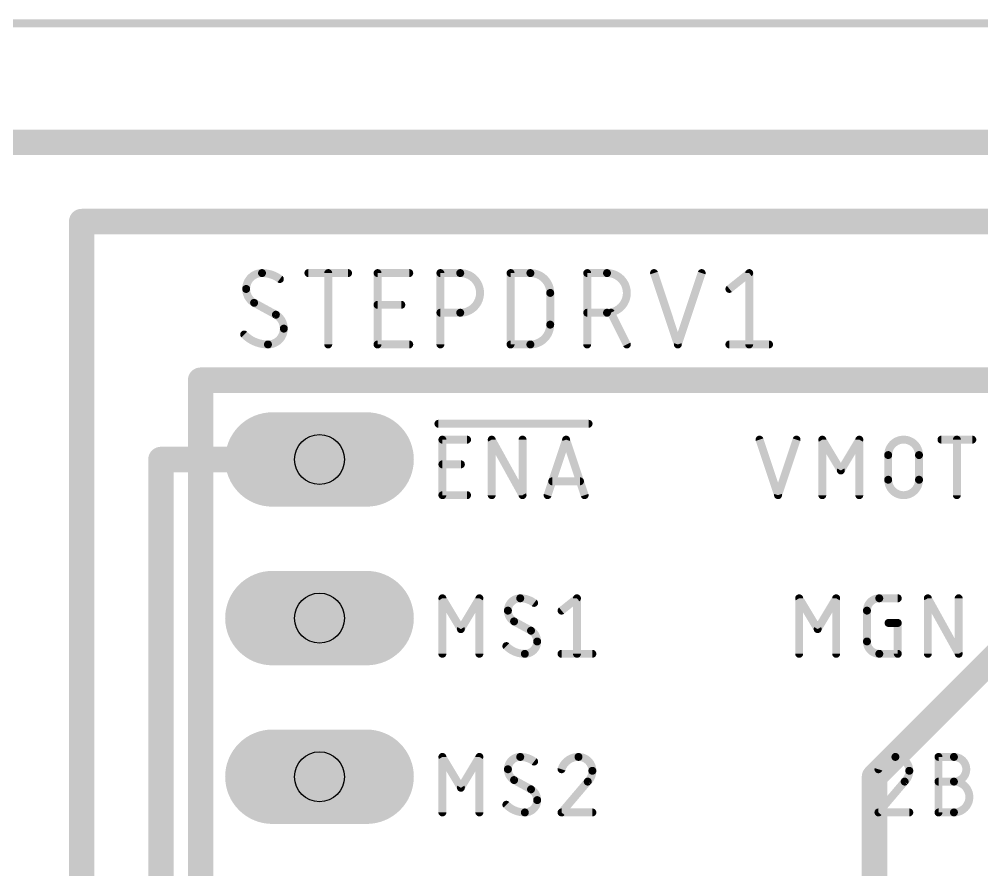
# Model space of a CAD drawing. Extents: x -0.44 to 7.02, y -0.01 to 4.84.
# Drawn here: x 1.611 to 2.218, y 2.391 to 2.927 of the extents above; entities that cross this region are included whole.
import ezdxf

# ---------------------------------------------------------------- set-up
doc = ezdxf.new("R2010")
doc.units = 0
for name, color, linetype in [('1', 12, 'CONTINUOUS'), ('17', 110, 'CONTINUOUS'), ('21', 253, 'CONTINUOUS'), ('25', 253, 'CONTINUOUS'), ('29', 253, 'CONTINUOUS'), ('30', 253, 'CONTINUOUS'), ('44', 253, 'CONTINUOUS')]:
    doc.layers.add(name, color=color, linetype=linetype)

# ---------------------------------------------------------------- blocks, each defined once
blk = doc.blocks.new('LONGP100')
at = {"const_width": 1}
blk.add_lwpolyline([(-0.5, 0), (0.5, 0)], dxfattribs=at)
at = {"const_width": 0.5}
for points in [[(-0.5, 0.25, 1), (-0.5, -0.25)], [(0.5, -0.25, 1), (0.5, 0.25)]]:
    blk.add_lwpolyline(points, format="xyb", dxfattribs=at)

msp = doc.modelspace()

# ---------------------------------------------------------------- linework, layer by layer
at = {"layer": '1', "const_width": 0.016}
for points in [[(1.55, 2.85), (2.3, 2.85)], [(1.65, 2.8), (2.35, 2.8)], [(1.65, 2.1), (1.65, 2.8)], [(1.8, 2.65), (1.7, 2.65)], [(1.7, 2.65), (1.7, 2.07)], [(2.25, 2.55), (2.15, 2.45)], [(2.15, 2.45), (2.15, 2.1)]]:
    msp.add_lwpolyline(points, dxfattribs=at)
at = {"layer": '1', "const_width": 0.008}
for points in [[(1.65, 2.804, 1), (1.65, 2.796)], [(1.654, 2.8, 1), (1.646, 2.8)], [(1.7, 2.654, 1), (1.7, 2.646)], [(1.704, 2.65, 1), (1.696, 2.65)], [(1.8, 2.646, 1), (1.8, 2.654)], [(2.154, 2.45, 1), (2.146, 2.45)], [(2.147172, 2.452828, 1), (2.152828, 2.447172)]]:
    msp.add_lwpolyline(points, format="xyb", dxfattribs=at)
at = {"layer": '21'}
for points, const_width in [([(2.275, 2.925), (1.45, 2.925)], 0.005), ([(1.725, 2.7), (2.375, 2.7)], 0.016), ([(1.725, 1.9), (1.725, 2.7)], 0.016), ([(1.875, 2.6725), (1.969697, 2.6725)], 0.005), ([(1.8775, 2.6275), (1.8775, 2.6625)], 0.005), ([(1.8775, 2.6625), (1.893055, 2.6625)], 0.005), ([(1.908609, 2.6275), (1.908609, 2.6625)], 0.005), ([(1.908609, 2.6625), (1.928053, 2.6275)], 0.005), ([(1.928053, 2.6275), (1.928053, 2.6625)], 0.005), ([(1.943864, 2.6275), (1.955531, 2.6625)], 0.005), ([(1.955531, 2.6625), (1.967197, 2.6275)], 0.005), ([(2.0775, 2.6625), (2.089167, 2.6275)], 0.005), ([(2.089167, 2.6275), (2.100833, 2.6625)], 0.005), ([(2.1171, 2.6275), (2.1171, 2.6625)], 0.005), ([(2.1171, 2.6625), (2.128766, 2.643055)], 0.005), ([(2.128766, 2.643055), (2.140433, 2.6625)], 0.005), ([(2.140433, 2.6625), (2.140433, 2.6275)], 0.005), ([(2.192244, 2.6625), (2.211689, 2.6625)], 0.005), ([(2.201966, 2.6275), (2.201966, 2.6625)], 0.005), ([(2.158644, 2.637222), (2.158644, 2.652778)], 0.005), ([(2.178089, 2.652778), (2.178089, 2.637222)], 0.005), ([(1.8775, 2.646944), (1.889167, 2.646944)], 0.005), ([(1.964281, 2.63625), (1.946781, 2.63625)], 0.005), ([(1.893055, 2.6275), (1.8775, 2.6275)], 0.005), ([(1.8775, 2.5275), (1.8775, 2.5625)], 0.005), ([(1.8775, 2.5625), (1.889167, 2.543055)], 0.005), ([(1.889167, 2.543055), (1.900833, 2.5625)], 0.005), ([(1.900833, 2.5625), (1.900833, 2.5275)], 0.005), ([(1.952644, 2.554722), (1.962367, 2.5625)], 0.005), ([(1.962367, 2.5625), (1.962367, 2.5275)], 0.005), ([(2.1025, 2.5275), (2.1025, 2.5625)], 0.005), ([(2.1025, 2.5625), (2.114167, 2.543055)], 0.005), ([(2.114167, 2.543055), (2.125833, 2.5625)], 0.005), ([(2.125833, 2.5625), (2.125833, 2.5275)], 0.005), ([(2.153022, 2.5625), (2.164689, 2.5625)], 0.005), ([(2.183644, 2.5275), (2.183644, 2.5625)], 0.005), ([(2.183644, 2.5625), (2.203089, 2.5275)], 0.005), ([(2.203089, 2.5275), (2.203089, 2.5625)], 0.005), ([(2.145244, 2.535278), (2.145244, 2.554722)], 0.005), ([(1.9334, 2.542083), (1.922705, 2.547917)], 0.005), ([(2.158855, 2.546944), (2.164689, 2.546944)], 0.005), ([(2.164689, 2.546944), (2.164689, 2.5275)], 0.005), ([(1.952644, 2.5275), (1.972089, 2.5275)], 0.005), ([(2.164689, 2.5275), (2.153022, 2.5275)], 0.005), ([(1.8775, 2.4275), (1.8775, 2.4625)], 0.005), ([(1.8775, 2.4625), (1.889167, 2.443055)], 0.005), ([(1.889167, 2.443055), (1.900833, 2.4625)], 0.005), ([(1.900833, 2.4625), (1.900833, 2.4275)], 0.005), ([(2.190383, 2.4275), (2.190383, 2.4625)], 0.005), ([(2.190383, 2.4625), (2.200105, 2.4625)], 0.005), ([(1.9334, 2.442083), (1.922705, 2.447917)], 0.005), ([(1.969172, 2.446944), (1.952644, 2.4275)], 0.005), ([(2.169028, 2.446944), (2.1525, 2.4275)], 0.005), ([(2.190383, 2.446944), (2.200105, 2.446944)], 0.005), ([(1.952644, 2.4275), (1.972089, 2.4275)], 0.005), ([(2.1525, 2.4275), (2.171944, 2.4275)], 0.005), ([(2.200105, 2.4275), (2.190383, 2.4275)], 0.005)]:
    msp.add_lwpolyline(points, dxfattribs=dict(at, const_width=const_width))
for points, const_width in [([(1.725, 2.704, 1), (1.725, 2.696)], 0.008), ([(1.729, 2.7, 1), (1.721, 2.7)], 0.008), ([(1.875, 2.67375, 1), (1.875, 2.67125)], 0.0025), ([(1.969697, 2.67125, 1), (1.969697, 2.67375)], 0.0025), ([(1.87875, 2.6625, 1), (1.87625, 2.6625)], 0.0025), ([(1.8775, 2.66375, 1), (1.8775, 2.66125)], 0.0025), ([(1.893055, 2.66125, 1), (1.893055, 2.66375)], 0.0025), ([(1.909859, 2.6625, 1), (1.907359, 2.6625)], 0.0025), ([(1.909701, 2.663107, 1), (1.907516, 2.661893)], 0.0025), ([(1.929303, 2.6625, 1), (1.926803, 2.6625)], 0.0025), ([(1.956717, 2.662895, 1), (1.954345, 2.662105)], 0.0025), ([(1.956717, 2.662105, 1), (1.954345, 2.662895)], 0.0025), ([(2.078686, 2.662895, 1), (2.076314, 2.662105)], 0.0025), ([(2.102019, 2.662105, 1), (2.099647, 2.662895)], 0.0025), ([(2.11835, 2.6625, 1), (2.11585, 2.6625)], 0.0025), ([(2.118172, 2.663143, 1), (2.116028, 2.661857)], 0.0025), ([(2.141683, 2.6625, 1), (2.139183, 2.6625)], 0.0025), ([(2.141505, 2.661857, 1), (2.139361, 2.663143)], 0.0025), ([(2.178089, 2.652778, 1), (2.158644, 2.652778)], 0.005), ([(2.192244, 2.66375, 1), (2.192244, 2.66125)], 0.0025), ([(2.203216, 2.6625, 1), (2.200716, 2.6625)], 0.0025), ([(2.211689, 2.66125, 1), (2.211689, 2.66375)], 0.0025), ([(2.159894, 2.652778, 1), (2.157394, 2.652778)], 0.0025), ([(2.157394, 2.652778, 1), (2.159894, 2.652778)], 0.0025), ([(2.179339, 2.652778, 1), (2.176839, 2.652778)], 0.0025), ([(2.176839, 2.652778, 1), (2.179339, 2.652778)], 0.0025), ([(1.8775, 2.648194, 1), (1.8775, 2.645694)], 0.0025), ([(1.889167, 2.645694, 1), (1.889167, 2.648194)], 0.0025), ([(2.127695, 2.643699, 1), (2.129838, 2.642412)], 0.0025), ([(2.127695, 2.642412, 1), (2.129838, 2.643699)], 0.0025), ([(1.946781, 2.6375, 1), (1.946781, 2.635)], 0.0025), ([(1.964281, 2.635, 1), (1.964281, 2.6375)], 0.0025), ([(2.158644, 2.637222, 1), (2.178089, 2.637222)], 0.005), ([(2.159894, 2.637222, 1), (2.157394, 2.637222)], 0.0025), ([(2.157394, 2.637222, 1), (2.159894, 2.637222)], 0.0025), ([(2.179339, 2.637222, 1), (2.176839, 2.637222)], 0.0025), ([(2.176839, 2.637222, 1), (2.179339, 2.637222)], 0.0025), ([(1.8775, 2.62875, 1), (1.8775, 2.62625)], 0.0025), ([(1.87625, 2.6275, 1), (1.87875, 2.6275)], 0.0025), ([(1.893055, 2.62625, 1), (1.893055, 2.62875)], 0.0025), ([(1.907359, 2.6275, 1), (1.909859, 2.6275)], 0.0025), ([(1.926803, 2.6275, 1), (1.929303, 2.6275)], 0.0025), ([(1.92696, 2.626893, 1), (1.929146, 2.628107)], 0.0025), ([(1.942678, 2.627895, 1), (1.94505, 2.627105)], 0.0025), ([(1.966012, 2.627105, 1), (1.968383, 2.627895)], 0.0025), ([(2.087981, 2.627895, 1), (2.090352, 2.627105)], 0.0025), ([(2.087981, 2.627105, 1), (2.090352, 2.627895)], 0.0025), ([(2.11585, 2.6275, 1), (2.11835, 2.6275)], 0.0025), ([(2.139183, 2.6275, 1), (2.141683, 2.6275)], 0.0025), ([(2.200716, 2.6275, 1), (2.203216, 2.6275)], 0.0025), ([(1.87875, 2.5625, 1), (1.87625, 2.5625)], 0.0025), ([(1.878572, 2.563143, 1), (1.876428, 2.561857)], 0.0025), ([(1.902083, 2.5625, 1), (1.899583, 2.5625)], 0.0025), ([(1.901905, 2.561857, 1), (1.899761, 2.563143)], 0.0025), ([(1.926594, 2.5625, 0.414214), (1.918817, 2.554722)], 0.005), ([(1.935344, 2.559583, 0.162279), (1.926594, 2.5625)], 0.005), ([(1.926594, 2.56375, 1), (1.926594, 2.56125)], 0.0025), ([(1.926594, 2.56125, 1), (1.926594, 2.56375)], 0.0025), ([(1.934594, 2.558583, 1), (1.936094, 2.560583)], 0.0025), ([(1.963617, 2.5625, 1), (1.961117, 2.5625)], 0.0025), ([(1.963147, 2.561524, 1), (1.961586, 2.563476)], 0.0025), ([(2.10375, 2.5625, 1), (2.10125, 2.5625)], 0.0025), ([(2.103572, 2.563143, 1), (2.101428, 2.561857)], 0.0025), ([(2.127083, 2.5625, 1), (2.124583, 2.5625)], 0.0025), ([(2.126905, 2.561857, 1), (2.124761, 2.563143)], 0.0025), ([(2.153022, 2.5625, 0.414209), (2.145244, 2.554722)], 0.005), ([(2.153022, 2.56375, 1), (2.153022, 2.56125)], 0.0025), ([(2.153022, 2.56125, 1), (2.153022, 2.56375)], 0.0025), ([(2.164689, 2.56125, 1), (2.164689, 2.56375)], 0.0025), ([(2.184894, 2.5625, 1), (2.182394, 2.5625)], 0.0025), ([(2.184737, 2.563107, 1), (2.182551, 2.561893)], 0.0025), ([(2.204339, 2.5625, 1), (2.201839, 2.5625)], 0.0025), ([(1.918817, 2.554722, 0.265564), (1.922705, 2.547917)], 0.005), ([(1.920067, 2.554722, 1), (1.917567, 2.554722)], 0.0025), ([(1.917567, 2.554722, 1), (1.920067, 2.554722)], 0.0025), ([(1.951863, 2.555698, 1), (1.953425, 2.553746)], 0.0025), ([(2.146494, 2.554722, 1), (2.143994, 2.554722)], 0.0025), ([(2.143994, 2.554722, 1), (2.146494, 2.554722)], 0.0025), ([(1.923304, 2.549014, 1), (1.922107, 2.546819)], 0.0025), ([(1.922071, 2.54684, 1), (1.92334, 2.548994)], 0.0025), ([(2.158855, 2.548194, 1), (2.158855, 2.545694)], 0.0025), ([(2.165939, 2.546944, 1), (2.163439, 2.546944)], 0.0025), ([(2.164689, 2.545694, 1), (2.164689, 2.548194)], 0.0025), ([(1.888095, 2.543699, 1), (1.890238, 2.542412)], 0.0025), ([(1.888095, 2.542412, 1), (1.890238, 2.543699)], 0.0025), ([(1.934034, 2.54316, 1), (1.932765, 2.541006)], 0.0025), ([(1.937289, 2.535278, 0.265561), (1.9334, 2.542083)], 0.005), ([(1.932801, 2.540986, 1), (1.933998, 2.543181)], 0.0025), ([(2.113095, 2.543699, 1), (2.115238, 2.542412)], 0.0025), ([(2.113095, 2.542412, 1), (2.115238, 2.543699)], 0.0025), ([(1.929511, 2.5275, 0.414218), (1.937289, 2.535278)], 0.005), ([(1.938539, 2.535278, 1), (1.936039, 2.535278)], 0.0025), ([(2.145244, 2.535278, 0.414214), (2.153022, 2.5275)], 0.005), ([(2.146494, 2.535278, 1), (2.143994, 2.535278)], 0.0025), ([(1.917844, 2.532361, 0.199993), (1.929511, 2.5275)], 0.005), ([(1.918732, 2.533241, 1), (1.916957, 2.531481)], 0.0025), ([(1.936039, 2.535278, 1), (1.938539, 2.535278)], 0.0025), ([(2.143994, 2.535278, 1), (2.146494, 2.535278)], 0.0025), ([(1.87625, 2.5275, 1), (1.87875, 2.5275)], 0.0025), ([(1.899583, 2.5275, 1), (1.902083, 2.5275)], 0.0025), ([(1.929511, 2.52875, 1), (1.929511, 2.52625)], 0.0025), ([(1.929511, 2.52625, 1), (1.929511, 2.52875)], 0.0025), ([(1.952644, 2.52875, 1), (1.952644, 2.52625)], 0.0025), ([(1.961117, 2.5275, 1), (1.963617, 2.5275)], 0.0025), ([(1.972089, 2.52625, 1), (1.972089, 2.52875)], 0.0025), ([(2.10125, 2.5275, 1), (2.10375, 2.5275)], 0.0025), ([(2.124583, 2.5275, 1), (2.127083, 2.5275)], 0.0025), ([(2.153022, 2.52875, 1), (2.153022, 2.52625)], 0.0025), ([(2.153022, 2.52625, 1), (2.153022, 2.52875)], 0.0025), ([(2.163439, 2.5275, 1), (2.165939, 2.5275)], 0.0025), ([(2.164689, 2.52625, 1), (2.164689, 2.52875)], 0.0025), ([(2.182394, 2.5275, 1), (2.184894, 2.5275)], 0.0025), ([(2.201839, 2.5275, 1), (2.204339, 2.5275)], 0.0025), ([(2.201996, 2.526893, 1), (2.204181, 2.528107)], 0.0025), ([(1.87875, 2.4625, 1), (1.87625, 2.4625)], 0.0025), ([(1.878572, 2.463143, 1), (1.876428, 2.461857)], 0.0025), ([(1.902083, 2.4625, 1), (1.899583, 2.4625)], 0.0025), ([(1.901905, 2.461857, 1), (1.899761, 2.463143)], 0.0025), ([(1.926594, 2.4625, 0.414214), (1.918817, 2.454722)], 0.005), ([(1.935344, 2.459583, 0.162279), (1.926594, 2.4625)], 0.005), ([(1.926594, 2.46375, 1), (1.926594, 2.46125)], 0.0025), ([(1.926594, 2.46125, 1), (1.926594, 2.46375)], 0.0025), ([(1.963339, 2.4625, 0.325185), (1.952644, 2.454722)], 0.005), ([(1.972089, 2.45375, 0.414214), (1.963339, 2.4625)], 0.005), ([(1.963339, 2.46375, 1), (1.963339, 2.46125)], 0.0025), ([(1.963339, 2.46125, 1), (1.963339, 2.46375)], 0.0025), ([(2.163194, 2.4625, 0.325185), (2.1525, 2.454722)], 0.005), ([(2.171944, 2.45375, 0.414214), (2.163194, 2.4625)], 0.005), ([(2.163194, 2.46375, 1), (2.163194, 2.46125)], 0.0025), ([(2.163194, 2.46125, 1), (2.163194, 2.46375)], 0.0025), ([(2.191633, 2.4625, 1), (2.189133, 2.4625)], 0.0025), ([(2.190383, 2.46375, 1), (2.190383, 2.46125)], 0.0025), ([(2.200105, 2.446944, 1), (2.200105, 2.4625)], 0.005), ([(2.200105, 2.46375, 1), (2.200105, 2.46125)], 0.0025), ([(2.200105, 2.46125, 1), (2.200105, 2.46375)], 0.0025), ([(1.934594, 2.458583, 1), (1.936094, 2.460583)], 0.0025), ([(1.918817, 2.454722, 0.265564), (1.922705, 2.447917)], 0.005), ([(1.920067, 2.454722, 1), (1.917567, 2.454722)], 0.0025), ([(1.917567, 2.454722, 1), (1.920067, 2.454722)], 0.0025), ([(1.951455, 2.455107, 1), (1.953834, 2.454337)], 0.0025), ([(1.969172, 2.446944, 0.205257), (1.972089, 2.45375)], 0.005), ([(1.973339, 2.45375, 1), (1.970839, 2.45375)], 0.0025), ([(1.970839, 2.45375, 1), (1.973339, 2.45375)], 0.0025), ([(2.151311, 2.455107, 1), (2.153689, 2.454337)], 0.0025), ([(2.169028, 2.446944, 0.205257), (2.171944, 2.45375)], 0.005), ([(2.173194, 2.45375, 1), (2.170694, 2.45375)], 0.0025), ([(2.170694, 2.45375, 1), (2.173194, 2.45375)], 0.0025), ([(1.923304, 2.449014, 1), (1.922107, 2.446819)], 0.0025), ([(1.922071, 2.44684, 1), (1.92334, 2.448994)], 0.0025), ([(1.96831, 2.44785, 1), (1.970034, 2.446039)], 0.0025), ([(1.970124, 2.446135, 1), (1.96822, 2.447754)], 0.0025), ([(2.168166, 2.44785, 1), (2.16989, 2.446039)], 0.0025), ([(2.16998, 2.446135, 1), (2.168075, 2.447754)], 0.0025), ([(2.190383, 2.448194, 1), (2.190383, 2.445694)], 0.0025), ([(2.200105, 2.4275, 1), (2.200105, 2.446944)], 0.005), ([(2.200105, 2.448194, 1), (2.200105, 2.445694)], 0.0025), ([(2.200105, 2.448194, 1), (2.200105, 2.445694)], 0.0025), ([(2.200105, 2.445694, 1), (2.200105, 2.448194)], 0.0025), ([(1.888095, 2.443699, 1), (1.890238, 2.442412)], 0.0025), ([(1.888095, 2.442412, 1), (1.890238, 2.443699)], 0.0025), ([(1.934034, 2.44316, 1), (1.932765, 2.441006)], 0.0025), ([(1.937289, 2.435278, 0.265561), (1.9334, 2.442083)], 0.005), ([(1.932801, 2.440986, 1), (1.933998, 2.443181)], 0.0025), ([(1.917844, 2.432361, 0.199993), (1.929511, 2.4275)], 0.005), ([(1.918732, 2.433241, 1), (1.916957, 2.431481)], 0.0025), ([(1.929511, 2.4275, 0.414218), (1.937289, 2.435278)], 0.005), ([(1.938539, 2.435278, 1), (1.936039, 2.435278)], 0.0025), ([(1.936039, 2.435278, 1), (1.938539, 2.435278)], 0.0025), ([(1.87625, 2.4275, 1), (1.87875, 2.4275)], 0.0025), ([(1.899583, 2.4275, 1), (1.902083, 2.4275)], 0.0025), ([(1.929511, 2.42875, 1), (1.929511, 2.42625)], 0.0025), ([(1.929511, 2.42625, 1), (1.929511, 2.42875)], 0.0025), ([(1.952644, 2.42875, 1), (1.952644, 2.42625)], 0.0025), ([(1.951692, 2.42831, 1), (1.953597, 2.42669)], 0.0025), ([(1.972089, 2.42625, 1), (1.972089, 2.42875)], 0.0025), ([(2.1525, 2.42875, 1), (2.1525, 2.42625)], 0.0025), ([(2.151548, 2.42831, 1), (2.153452, 2.42669)], 0.0025), ([(2.171944, 2.42625, 1), (2.171944, 2.42875)], 0.0025), ([(2.190383, 2.42875, 1), (2.190383, 2.42625)], 0.0025), ([(2.189133, 2.4275, 1), (2.191633, 2.4275)], 0.0025), ([(2.200105, 2.42875, 1), (2.200105, 2.42625)], 0.0025), ([(2.200105, 2.42625, 1), (2.200105, 2.42875)], 0.0025)]:
    msp.add_lwpolyline(points, format="xyb", dxfattribs=dict(at, const_width=const_width))
at = {"layer": '25'}
for points, const_width in [([(1.76375, 2.7675, 0.414214), (1.75375, 2.7575)], 0.005), ([(1.775, 2.76375, 0.162278), (1.76375, 2.7675)], 0.005), ([(1.76375, 2.76875, 1), (1.76375, 2.76625)], 0.0025), ([(1.76375, 2.76625, 1), (1.76375, 2.76875)], 0.0025), ([(1.793, 2.76875, 1), (1.793, 2.76625)], 0.0025), ([(1.80675, 2.7675, 1), (1.80425, 2.7675)], 0.0025), ([(1.818, 2.76625, 1), (1.818, 2.76875)], 0.0025), ([(1.83785, 2.7675, 1), (1.83535, 2.7675)], 0.0025), ([(1.8366, 2.76875, 1), (1.8366, 2.76625)], 0.0025), ([(1.8566, 2.76625, 1), (1.8566, 2.76875)], 0.0025), ([(1.8775, 2.7675, 1), (1.875, 2.7675)], 0.0025), ([(1.87625, 2.76875, 1), (1.87625, 2.76625)], 0.0025), ([(1.88875, 2.7425, 1), (1.88875, 2.7675)], 0.005), ([(1.88875, 2.76875, 1), (1.88875, 2.76625)], 0.0025), ([(1.88875, 2.76625, 1), (1.88875, 2.76875)], 0.0025), ([(1.92175, 2.7675, 1), (1.91925, 2.7675)], 0.0025), ([(1.9205, 2.76875, 1), (1.9205, 2.76625)], 0.0025), ([(1.9455, 2.755, 0.414214), (1.933, 2.7675)], 0.005), ([(1.933, 2.76875, 1), (1.933, 2.76625)], 0.0025), ([(1.933, 2.76625, 1), (1.933, 2.76875)], 0.0025), ([(1.970076, 2.7675, 1), (1.967576, 2.7675)], 0.0025), ([(1.968826, 2.76875, 1), (1.968826, 2.76625)], 0.0025), ([(1.981326, 2.7425, 1), (1.981326, 2.7675)], 0.005), ([(1.981326, 2.76875, 1), (1.981326, 2.76625)], 0.0025), ([(1.981326, 2.76625, 1), (1.981326, 2.76875)], 0.0025), ([(2.012186, 2.767895, 1), (2.009814, 2.767105)], 0.0025), ([(2.042186, 2.767105, 1), (2.039814, 2.767895)], 0.0025), ([(2.07225, 2.7675, 1), (2.06975, 2.7675)], 0.0025), ([(2.071781, 2.766524, 1), (2.070219, 2.768476)], 0.0025), ([(1.77425, 2.76275, 1), (1.77575, 2.76475)], 0.0025), ([(1.75375, 2.7575, 0.265564), (1.75875, 2.74875)], 0.005), ([(1.755, 2.7575, 1), (1.7525, 2.7575)], 0.0025), ([(1.7525, 2.7575, 1), (1.755, 2.7575)], 0.0025), ([(1.94675, 2.755, 1), (1.94425, 2.755)], 0.0025), ([(1.94425, 2.755, 1), (1.94675, 2.755)], 0.0025), ([(2.057719, 2.758476, 1), (2.059281, 2.756524)], 0.0025), ([(1.759349, 2.749847, 1), (1.758151, 2.747653)], 0.0025), ([(1.758115, 2.747673, 1), (1.759385, 2.749827)], 0.0025), ([(1.8366, 2.74875, 1), (1.8366, 2.74625)], 0.0025), ([(1.8516, 2.74625, 1), (1.8516, 2.74875)], 0.0025), ([(1.7775, 2.7325, 0.265564), (1.7725, 2.74125)], 0.005), ([(1.773135, 2.742327, 1), (1.771865, 2.740173)], 0.0025), ([(1.87625, 2.74375, 1), (1.87625, 2.74125)], 0.0025), ([(1.88875, 2.74375, 1), (1.88875, 2.74125)], 0.0025), ([(1.88875, 2.74125, 1), (1.88875, 2.74375)], 0.0025), ([(1.968826, 2.74375, 1), (1.968826, 2.74125)], 0.0025), ([(1.981326, 2.74375, 1), (1.981326, 2.74125)], 0.0025), ([(1.981326, 2.74125, 1), (1.981326, 2.74375)], 0.0025), ([(1.984944, 2.743059, 1), (1.982708, 2.741941)], 0.0025), ([(1.771901, 2.740153, 1), (1.773099, 2.742347)], 0.0025), ([(1.7675, 2.7225, 0.414214), (1.7775, 2.7325)], 0.005), ([(1.77875, 2.7325, 1), (1.77625, 2.7325)], 0.0025), ([(1.77625, 2.7325, 1), (1.77875, 2.7325)], 0.0025), ([(1.933, 2.7225, 0.414214), (1.9455, 2.735)], 0.005), ([(1.94675, 2.735, 1), (1.94425, 2.735)], 0.0025), ([(1.94425, 2.735, 1), (1.94675, 2.735)], 0.0025), ([(1.7525, 2.72875, 0.2), (1.7675, 2.7225)], 0.005), ([(1.753388, 2.72963, 1), (1.751612, 2.72787)], 0.0025), ([(1.7675, 2.72375, 1), (1.7675, 2.72125)], 0.0025), ([(1.7675, 2.72125, 1), (1.7675, 2.72375)], 0.0025), ([(1.80425, 2.7225, 1), (1.80675, 2.7225)], 0.0025), ([(1.8366, 2.72375, 1), (1.8366, 2.72125)], 0.0025), ([(1.83535, 2.7225, 1), (1.83785, 2.7225)], 0.0025), ([(1.8566, 2.72125, 1), (1.8566, 2.72375)], 0.0025), ([(1.875, 2.7225, 1), (1.8775, 2.7225)], 0.0025), ([(1.9205, 2.72375, 1), (1.9205, 2.72125)], 0.0025), ([(1.91925, 2.7225, 1), (1.92175, 2.7225)], 0.0025), ([(1.933, 2.72375, 1), (1.933, 2.72125)], 0.0025), ([(1.933, 2.72125, 1), (1.933, 2.72375)], 0.0025), ([(1.967576, 2.7225, 1), (1.970076, 2.7225)], 0.0025), ([(1.992708, 2.721941, 1), (1.994944, 2.723059)], 0.0025), ([(2.024814, 2.722895, 1), (2.027186, 2.722105)], 0.0025), ([(2.024814, 2.722105, 1), (2.027186, 2.722895)], 0.0025), ([(2.0585, 2.72375, 1), (2.0585, 2.72125)], 0.0025), ([(2.06975, 2.7225, 1), (2.07225, 2.7225)], 0.0025), ([(2.0835, 2.72125, 1), (2.0835, 2.72375)], 0.0025)]:
    msp.add_lwpolyline(points, format="xyb", dxfattribs=dict(at, const_width=const_width))
at = {"layer": '25', "const_width": 0.005}
for points in [[(1.793, 2.7675), (1.818, 2.7675)], [(1.8055, 2.7225), (1.8055, 2.7675)], [(1.8366, 2.7225), (1.8366, 2.7675)], [(1.8366, 2.7675), (1.8566, 2.7675)], [(1.87625, 2.7225), (1.87625, 2.7675)], [(1.87625, 2.7675), (1.88875, 2.7675)], [(1.9205, 2.7225), (1.9205, 2.7675)], [(1.9205, 2.7675), (1.933, 2.7675)], [(1.968826, 2.7225), (1.968826, 2.7675)], [(1.968826, 2.7675), (1.981326, 2.7675)], [(2.011, 2.7675), (2.026, 2.7225)], [(2.026, 2.7225), (2.041, 2.7675)], [(2.0585, 2.7575), (2.071, 2.7675)], [(2.071, 2.7675), (2.071, 2.7225)], [(1.9455, 2.755), (1.9455, 2.735)], [(1.7725, 2.74125), (1.75875, 2.74875)], [(1.8366, 2.7475), (1.8516, 2.7475)], [(1.88875, 2.7425), (1.87625, 2.7425)], [(1.981326, 2.7425), (1.968826, 2.7425)], [(1.993826, 2.7225), (1.983826, 2.7425)], [(1.8566, 2.7225), (1.8366, 2.7225)], [(1.933, 2.7225), (1.9205, 2.7225)], [(2.0585, 2.7225), (2.0835, 2.7225)]]:
    msp.add_lwpolyline(points, dxfattribs=at)
at = {"layer": '44'}
for centre in [(1.8, 2.65), (1.8, 2.55), (1.8, 2.45)]:
    msp.add_circle(centre, 0.015748, dxfattribs=at)

# ---------------------------------------------------------------- block references
at = {"layer": '17', "xscale": 0.051496, "yscale": 0.051496}
for p in [(1.8, 2.65), (1.8, 2.65), (1.8, 2.55), (1.8, 2.55), (1.8, 2.45), (1.8, 2.45)]:
    msp.add_blockref('LONGP100', p, dxfattribs=at)
at = {"layer": '29', "xscale": 0.059496, "yscale": 0.059496}
for p in [(1.8, 2.65), (1.8, 2.55), (1.8, 2.45)]:
    msp.add_blockref('LONGP100', p, dxfattribs=at)
at = {"layer": '30', "xscale": 0.059496, "yscale": 0.059496}
for p in [(1.8, 2.65), (1.8, 2.55), (1.8, 2.45)]:
    msp.add_blockref('LONGP100', p, dxfattribs=at)

doc.saveas('drawing.dxf')
